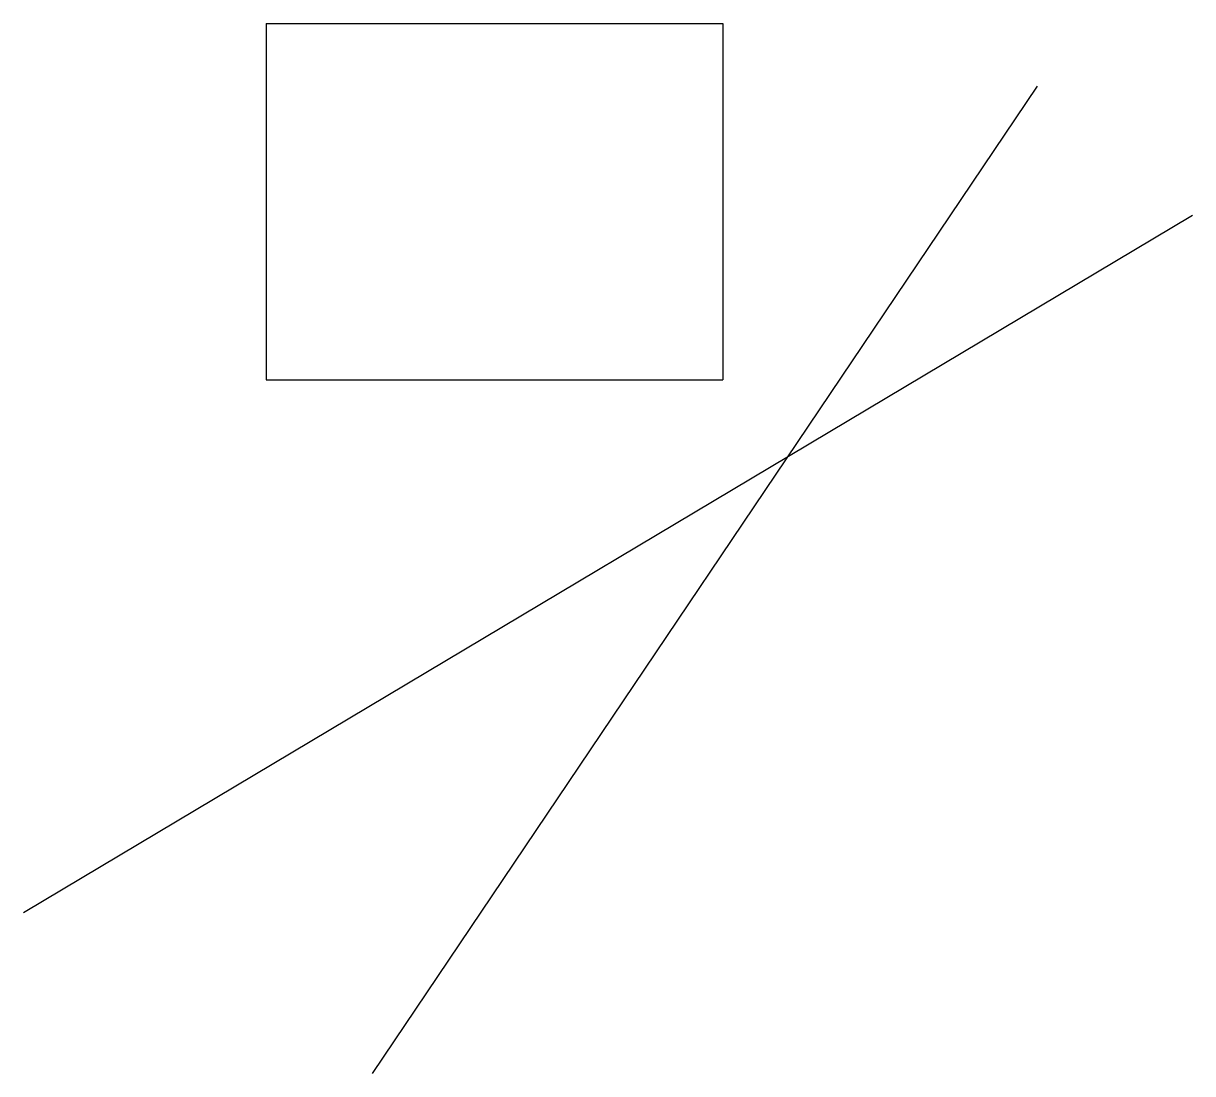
# Model space of a CAD drawing. Header units: inches. Extents: x -2.27 to 1.21, y -1.84 to 1.29.
import ezdxf

# ---------------------------------------------------------------- set-up
doc = ezdxf.new("R2010")
doc.units = ezdxf.units.IN
doc.layers.get('0').update_dxf_attribs({"linetype": 'CONTINUOUS'})

msp = doc.modelspace()

# ---------------------------------------------------------------- linework, layer by layer
at = {"color": 0, "linetype": 'CONTINUOUS'}
for p, q in [((-1.5522, 1.2891), (-0.1926, 1.2891)), ((-1.5522, 1.2891), (-1.5522, 0.2283)), ((-0.1926, 1.2891), (-0.1926, 0.2283)), ((0.7428, 1.1022), (-1.2369, -1.8354)), ((-2.2746, -1.3564), (1.2058, 0.719)), ((-1.5522, 0.2283), (-0.1926, 0.2283))]:
    msp.add_line(p, q, dxfattribs=at)

doc.saveas('drawing.dxf')
